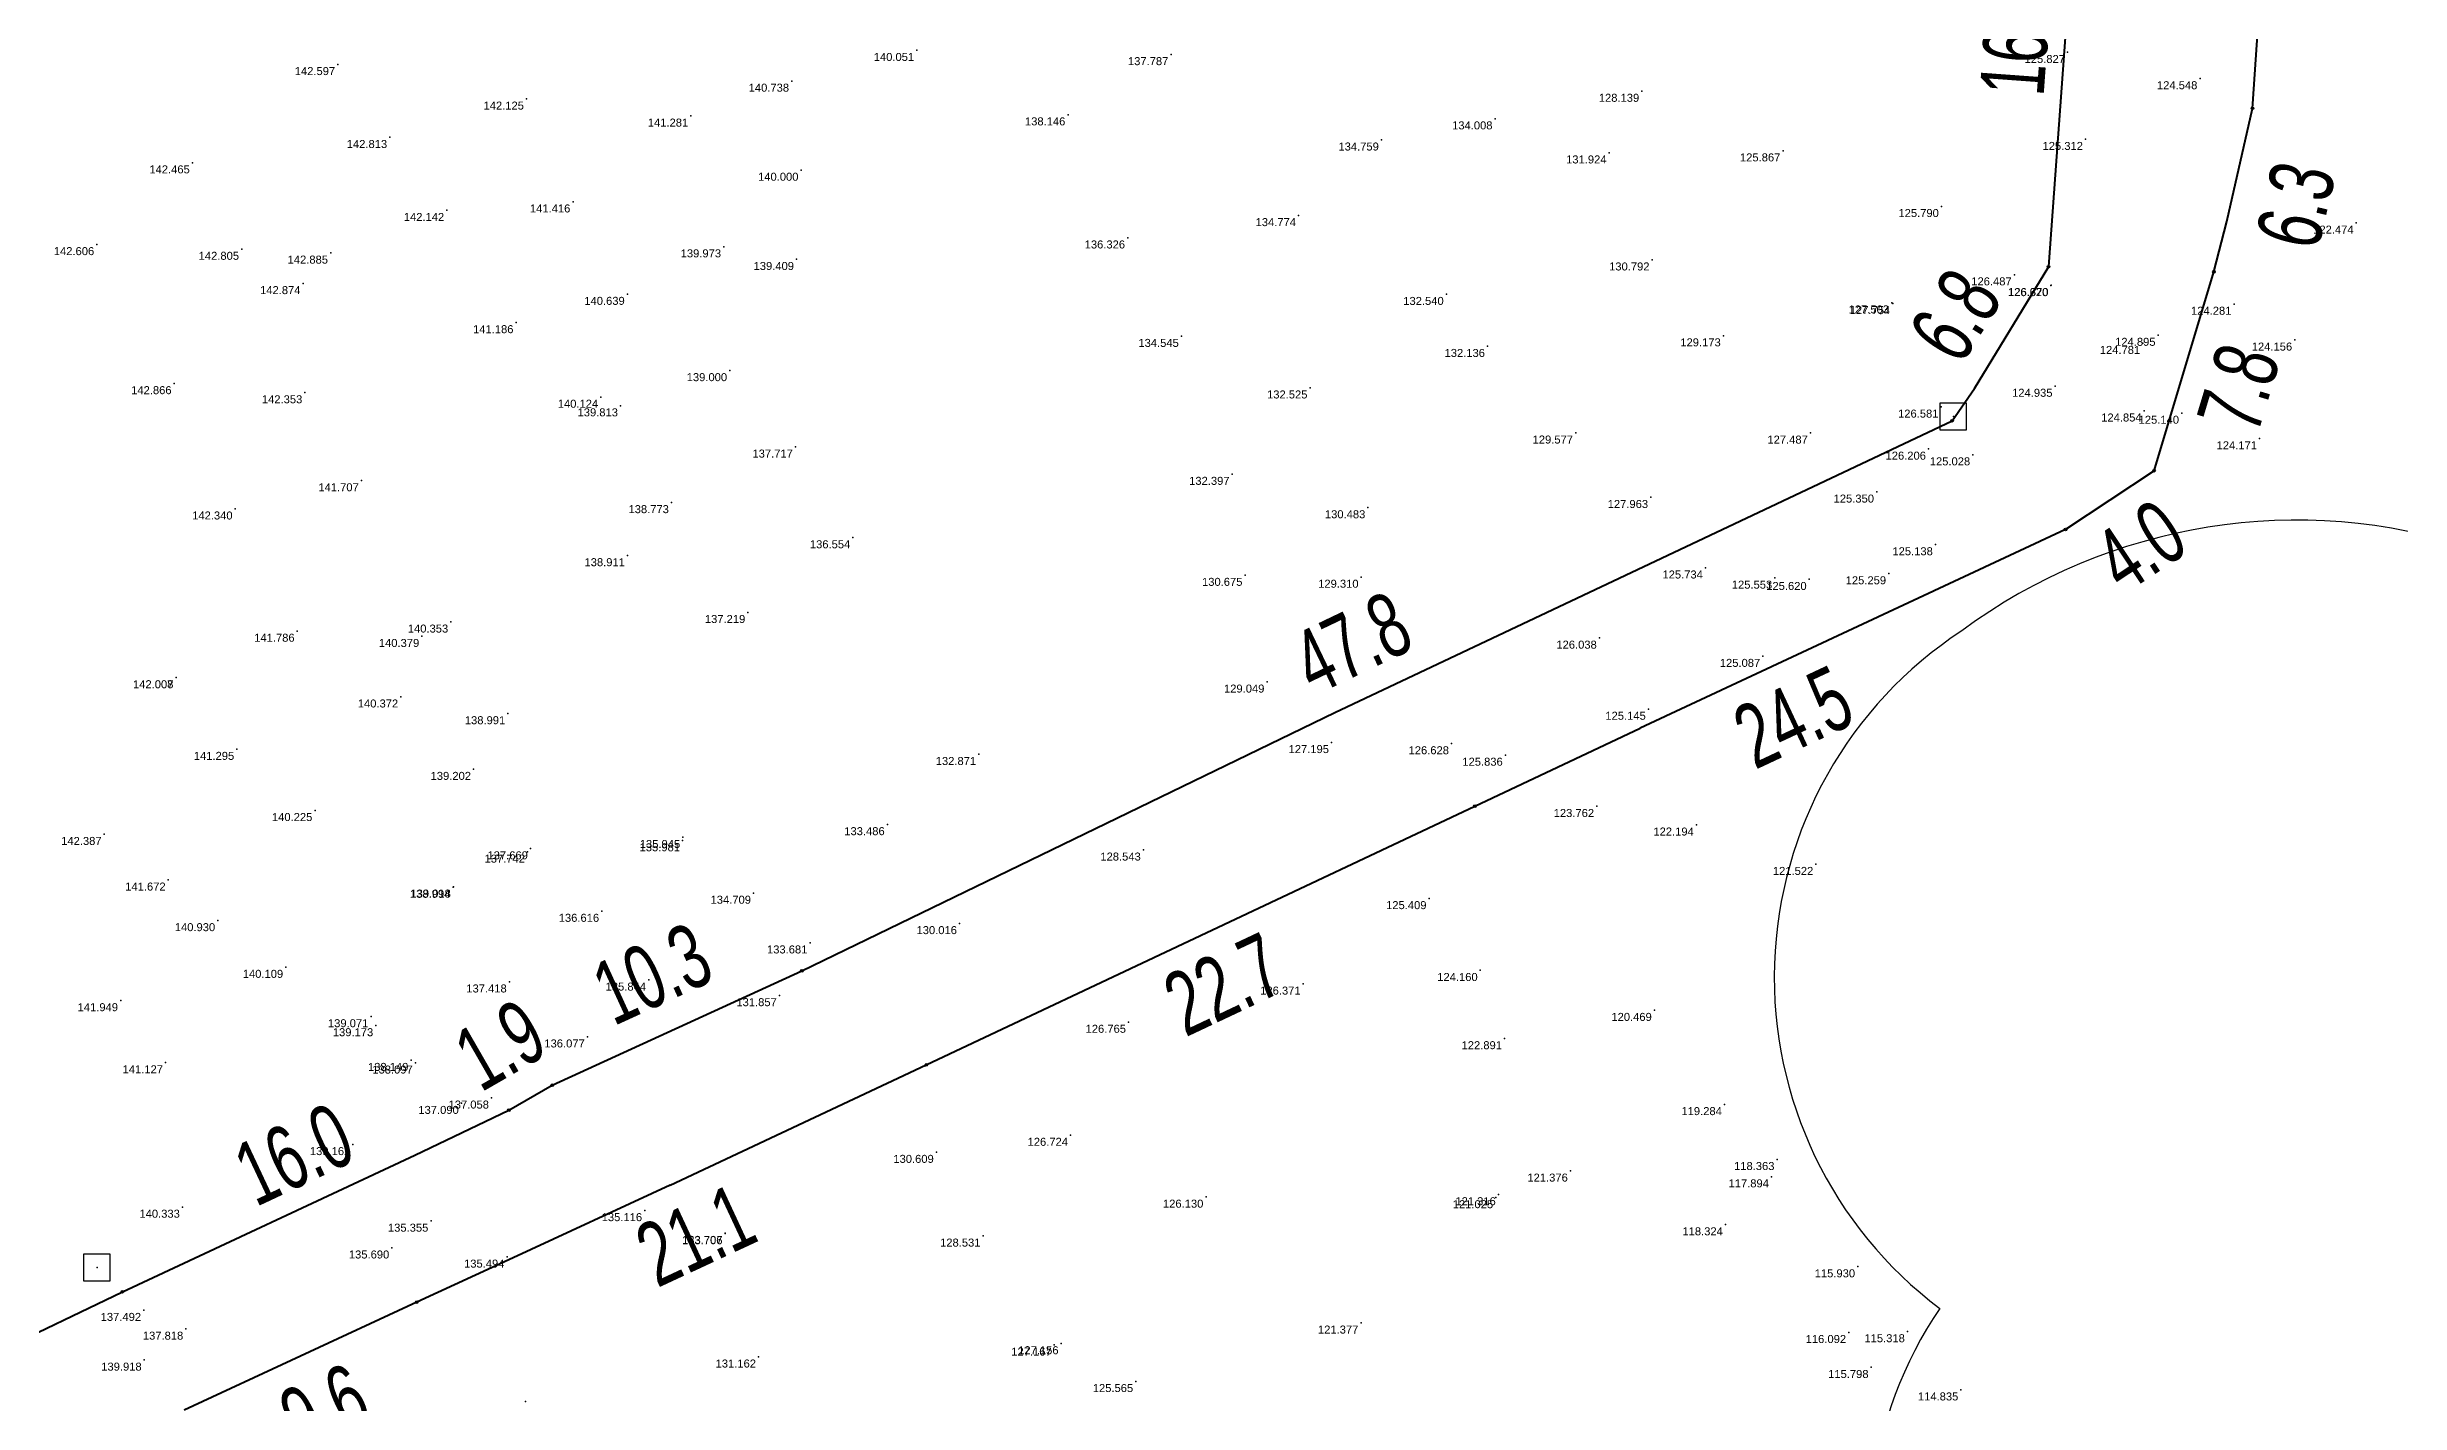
# Model space of a CAD drawing. Header units: millimetres. Extents: x 706139 to 707011, y 753722 to 954403.
# Drawn here: x 706679 to 706767.2, y 953987.5 to 954038.3 of the extents above; entities that cross this region are included whole.
import ezdxf
from ezdxf.enums import TextEntityAlignment as Align

# ---------------------------------------------------------------- set-up
doc = ezdxf.new("R2010")
doc.units = ezdxf.units.MM
doc.linetypes.add('SOLID_LINE', pattern=[0])
doc.layers.add('BD', color=1, linetype='Continuous', lineweight=40)
doc.layers.add('BD SYMBOL', color=7, linetype='Continuous', lineweight=30)
for name, color, linetype in [('dim', 7, 'Continuous'), ('Height', 7, 'Continuous'), ('SY SYMBOL', 7, 'Continuous')]:
    doc.layers.add(name, color=color, linetype=linetype)
doc.styles.add('DIM', font='ARIALN.TTF', dxfattribs={"width": 0.8, "height": 2.4})
doc.styles.get("Standard").update_dxf_attribs({"font": 'arial.ttf'})
doc.dimstyles.get("Standard").update_dxf_attribs({"dimtxt": 0.18, "dimasz": 0.18, "dimexe": 0.18, "dimexo": 0.0625, "dimgap": 0.09, "dimtad": 0, "dimtih": 1, "dimtoh": 1, "dimdec": 4, "dimzin": 0, "dimdsep": 46, "dimtxsty": 'Standard', "dimcen": 0.09, "dimadec": 0, "dimazin": 0, "dimtfac": 1, "dimtdec": 4, "dimtofl": 0, "dimtmove": 0, "dimatfit": 3, "dimfxl": 1, "dimtolj": 1, "dimtzin": 0, "dimarcsym": 0})

# ---------------------------------------------------------------- blocks, each defined once
blk = doc.blocks.new('SYSTONE')
at = {"color": 6}
blk.add_polyline3d([(-0.256, -0.003, 0), (-0.256, -0.253, 0), (0.244, -0.253, 0), (0.244, 0.247, 0), (-0.256, 0.247, 0), (-0.256, -0.003, 0)], close=True, dxfattribs=at)
blk.add_point((0, 0), dxfattribs=at)
blk = doc.blocks.new('BD')
at = {"linetype": 'ByBlock'}
for p, q in [((-0.037, -0.034), (0.037, 0.034)), ((-0.035, 0.035), (0.035, -0.035))]:
    blk.add_line(p, q, dxfattribs=at)
blk.add_circle((0, 0), 0.05)
blk.add_point((0, 0))
blk = doc.blocks.new('*D104')
at = {"layer": 'Defpoints', "color": 0, "transparency": 16777216}
for p in [(708004.067, 954015.723), (708001.007, 953998.99), (708002.848, 953998.857)]:
    blk.add_point(p, dxfattribs=at)
at = {"layer": 'dim', "color": 0, "transparency": 16777216, "insert": (708001.617, 954007.423), "char_height": 2.4, "attachment_point": 5, "rotation": 85.86302, "style": 'DIM'}
blk.add_mtext('\\A1;16.9', dxfattribs=at)
blk = doc.blocks.new('*D105')
at = {"layer": 'Defpoints', "color": 0, "transparency": 16777216}
for p in [(708002.848, 953998.857), (707997.533, 953994.142), (707999.219, 953993.083)]:
    blk.add_point(p, dxfattribs=at)
at = {"layer": 'dim', "color": 0, "transparency": 16777216, "insert": (707999.347, 953997.029), "char_height": 2.4, "attachment_point": 5, "rotation": 57.85752, "style": 'DIM'}
blk.add_mtext('\\A1;6.8', dxfattribs=at)
blk = doc.blocks.new('*D106')
at = {"layer": 'Defpoints', "color": 0, "transparency": 16777216}
for p in [(707999.219, 953993.083), (707955.151, 953974.438), (707956.093, 953972.467)]:
    blk.add_point(p, dxfattribs=at)
at = {"layer": 'dim', "color": 0, "transparency": 16777216, "insert": (707976.714, 953984.746), "char_height": 2.4, "attachment_point": 5, "rotation": 25.54927, "style": 'DIM'}
blk.add_mtext('\\A1;47.8', dxfattribs=at)
blk = doc.blocks.new('*D107')
at = {"layer": 'Defpoints', "color": 0, "transparency": 16777216}
for p in [(707956.093, 953972.467), (707945.801, 953970.204), (707946.73, 953968.176)]:
    blk.add_point(p, dxfattribs=at)
at = {"layer": 'dim', "color": 0, "transparency": 16777216, "insert": (707950.482, 953972.349), "char_height": 2.4, "attachment_point": 5, "rotation": 24.61991, "style": 'DIM'}
blk.add_mtext('\\A1;10.3', dxfattribs=at)
blk = doc.blocks.new('*D108')
at = {"layer": 'Defpoints', "color": 0, "transparency": 16777216}
for p in [(707943.975, 953969.215), (707946.73, 953968.176), (707945.111, 953967.244)]:
    blk.add_point(p, dxfattribs=at)
at = {"layer": 'dim', "color": 0, "transparency": 16777216, "insert": (707944.785, 953969.681), "char_height": 2.4, "attachment_point": 5, "rotation": 29.93796, "style": 'DIM'}
blk.add_mtext('\\A1;1.9', dxfattribs=at)
blk = doc.blocks.new('*D109')
at = {"layer": 'Defpoints', "color": 0, "transparency": 16777216}
for p in [(707945.111, 953967.244), (707929.801, 953962.181), (707930.618, 953960.441)]:
    blk.add_point(p, dxfattribs=at)
at = {"layer": 'dim', "color": 0, "transparency": 16777216, "insert": (707937.048, 953965.582), "char_height": 2.4, "attachment_point": 5, "rotation": 25.14413, "style": 'DIM'}
blk.add_mtext('\\A1;16.0', dxfattribs=at)
blk = doc.blocks.new('*D110')
at = {"layer": 'Defpoints', "color": 0, "transparency": 16777216}
for p in [(707930.618, 953960.441), (707914.131, 953954.623), (707914.959, 953952.904)]:
    blk.add_point(p, dxfattribs=at)
at = {"layer": 'dim', "color": 0, "transparency": 16777216, "insert": (707921.961, 953958.392), "char_height": 2.4, "attachment_point": 5, "rotation": 25.70455, "style": 'DIM'}
blk.add_mtext('\\A1;17.4', dxfattribs=at)
blk = doc.blocks.new('*D460')
at = {"layer": 'Defpoints', "color": 0, "transparency": 16777216}
for p in [(707941.655, 953960.054), (707942.558, 953958.113), (707932.935, 953955.999)]:
    blk.add_point(p, dxfattribs=at)
at = {"layer": 'dim', "color": 0, "transparency": 16777216, "insert": (707938.198, 953956.085), "char_height": 2.4, "attachment_point": 5, "rotation": 24.94124, "style": 'DIM'}
blk.add_mtext('\\A1;9.6', dxfattribs=at)
blk = doc.blocks.new('*D461')
at = {"layer": 'Defpoints', "color": 0, "transparency": 16777216}
for p in [(707960.756, 953968.937), (707961.654, 953967.006), (707941.655, 953960.054)]:
    blk.add_point(p, dxfattribs=at)
at = {"layer": 'dim', "color": 0, "transparency": 16777216, "insert": (707952.104, 953962.564), "char_height": 2.4, "attachment_point": 5, "rotation": 24.94107, "style": 'DIM'}
blk.add_mtext('\\A1;21.1', dxfattribs=at)
blk = doc.blocks.new('*D462')
at = {"layer": 'Defpoints', "color": 0, "transparency": 16777216}
for p in [(707981.326, 953978.632), (707982.184, 953976.813), (707960.756, 953968.937)]:
    blk.add_point(p, dxfattribs=at)
at = {"layer": 'dim', "color": 0, "transparency": 16777216, "insert": (707971.898, 953971.966), "char_height": 2.4, "attachment_point": 5, "rotation": 25.23486, "style": 'DIM'}
blk.add_mtext('\\A1;22.7', dxfattribs=at)
blk = doc.blocks.new('*D463')
at = {"layer": 'Defpoints', "color": 0, "transparency": 16777216}
for p in [(708003.467, 953989.006), (708004.333, 953987.157), (707981.326, 953978.632)]:
    blk.add_point(p, dxfattribs=at)
at = {"layer": 'dim', "color": 0, "transparency": 16777216, "insert": (707993.263, 953981.97), "char_height": 2.4, "attachment_point": 5, "rotation": 25.10544, "style": 'DIM'}
blk.add_mtext('\\A1;24.5', dxfattribs=at)
blk = doc.blocks.new('*D464')
at = {"layer": 'Defpoints', "color": 0, "transparency": 16777216}
for p in [(708006.785, 953991.207), (708007.928, 953989.483), (708003.467, 953989.006)]:
    blk.add_point(p, dxfattribs=at)
at = {"layer": 'dim', "color": 0, "transparency": 16777216, "insert": (708006.269, 953988.382), "char_height": 2.4, "attachment_point": 5, "rotation": 33.55836, "style": 'DIM'}
blk.add_mtext('\\A1;4.0', dxfattribs=at)
blk = doc.blocks.new('*D465')
at = {"layer": 'Defpoints', "color": 0, "transparency": 16777216}
for p in [(708009.033, 953998.659), (708011.09, 953998.039), (708006.785, 953991.207)]:
    blk.add_point(p, dxfattribs=at)
at = {"layer": 'dim', "color": 0, "transparency": 16777216, "insert": (708009.966, 953994.313), "char_height": 2.4, "attachment_point": 5, "rotation": 73.21333, "style": 'DIM'}
blk.add_mtext('\\A1;7.8', dxfattribs=at)
blk = doc.blocks.new('*D466')
at = {"layer": 'Defpoints', "color": 0, "transparency": 16777216}
for p in [(708010.479, 954004.785), (708012.835, 954004.229), (708009.033, 953998.659)]:
    blk.add_point(p, dxfattribs=at)
at = {"layer": 'dim', "color": 0, "transparency": 16777216, "insert": (708012.112, 954001.166), "char_height": 2.4, "attachment_point": 5, "rotation": 76.71882, "style": 'DIM'}
blk.add_mtext('\\A1;6.3', dxfattribs=at)
blk = doc.blocks.new('*D467')
at = {"layer": 'Defpoints', "color": 0, "transparency": 16777216}
for p in [(708012.663, 954036.314), (708014.647, 954036.177), (708010.479, 954004.785)]:
    blk.add_point(p, dxfattribs=at)
at = {"layer": 'dim', "color": 0, "transparency": 16777216, "insert": (708013.555, 954020.412), "char_height": 2.4, "attachment_point": 5, "rotation": 86.03748, "style": 'DIM'}
blk.add_mtext('\\A1;31.6', dxfattribs=at)
blk = doc.blocks.new('FGHFGH')
at = {"layer": 'BD'}
for p, q in [((708010.47874, 954004.7852), (708012.66274, 954036.3142)), ((708002.84752, 953998.85714), (708004.06744, 954015.72318)), ((708009.51774, 954000.5442), (708010.47874, 954004.7852)), ((708009.03274, 953998.6592), (708009.51774, 954000.5442)), ((708000.05793, 953994.28218), (708002.84752, 953998.85714)), ((708006.78474, 953991.2072), (708009.03274, 953998.6592)), ((707999.21927, 953993.08273), (708000.05793, 953994.28218)), ((707976.06734, 953982.14331), (707999.21927, 953993.08273)), ((708006.78474, 953991.2072), (708003.46674, 953989.0062)), ((708003.46674, 953989.0062), (707987.52525, 953981.5539)), ((707956.09331, 953972.46716), (707976.06734, 953982.14331)), ((707981.32632, 953978.63231), (707987.52525, 953981.5539)), ((707960.75593, 953968.93733), (707981.32632, 953978.63231)), ((707946.72967, 953968.17622), (707956.09331, 953972.46716)), ((707945.11052, 953967.24374), (707946.72967, 953968.17622)), ((707951.15391, 953964.42779), (707960.75593, 953968.93733)), ((707941.5777, 953965.56352), (707945.11052, 953967.24374)), ((707930.61774, 953960.4412), (707941.5777, 953965.56352)), ((707951.15391, 953964.42779), (707945.26212, 953961.7109)), ((707945.26212, 953961.7109), (707941.65474, 953960.0542)), ((707914.9589, 953952.90358), (707930.61774, 953960.4412)), ((707941.65474, 953960.0542), (707932.9348, 953955.99891))]:
    blk.add_line(p, q, dxfattribs=at)
at = {"layer": 'BD SYMBOL'}
for p in [(708010.47874, 954004.7852, 124.536), (708002.83174, 953998.8552, 126.355), (708009.03274, 953998.6592, 124.696), (707999.21927, 953993.08273), (708006.78474, 953991.2072, 124.704), (708003.46674, 953989.0062, 99.302), (707981.32632, 953978.63231, 99.302), (707956.09331, 953972.46716, 99.302), (707946.72967, 953968.17622, 99.302), (707960.75593, 953968.93733, 99.302), (707945.11052, 953967.24374, 99.302), (707930.61774, 953960.4412, 99.302), (707941.65474, 953960.0542, 99.302)]:
    blk.add_blockref('BD', p, dxfattribs=at)
at = {"layer": 'SY SYMBOL', "xscale": 2, "yscale": 2, "zscale": 2}
for p in [(707999.26274, 953993.2412, 126.573), (707929.66574, 953961.3532, 141.472)]:
    blk.add_blockref('SYSTONE', p, dxfattribs=at)
at = {"layer": 'dim'}
for p1, p2, distance, picture, middle in [((708010.47874, 954004.7852), (708012.66274, 954036.3142), -1.98891, '*D467', (708013.5549, 954020.41226)), ((708004.06744, 954015.72318), (708002.84752, 953998.85714), -1.84549, '*D104', (708001.6168, 954007.4233)), ((708009.03274, 953998.6592), (708010.47874, 954004.7852), -2.42139, '*D466', (708012.11237, 954001.16594)), ((708002.84752, 953998.85714), (707999.21927, 953993.08273), -1.9913, '*D105', (707999.34731, 953997.02936)), ((708006.78474, 953991.2072), (708009.03274, 953998.6592), -2.14843, '*D465', (708009.96562, 953994.31272)), ((707999.21927, 953993.08273), (707956.09331, 953972.46716), -2.18442, '*D106', (707976.71418, 953984.74576)), ((708003.46674, 953989.0062), (708006.78474, 953991.2072), -2.06908, '*D464', (708006.2695, 953988.38249)), ((707981.32632, 953978.63231), (708003.46674, 953989.0062), -2.04175, '*D463', (707993.26281, 953981.97039)), ((707960.75593, 953968.93733), (707981.32632, 953978.63231), -2.0107, '*D462', (707971.89835, 953971.966)), ((707956.09331, 953972.46716), (707946.72967, 953968.17622), -2.23012, '*D107', (707950.48243, 953972.34907)), ((707946.72967, 953968.17622), (707945.11052, 953967.24374), -2.27467, '*D108', (707944.78489, 953969.68113)), ((707945.11052, 953967.24374), (707930.61774, 953960.4412), -1.92171, '*D109', (707937.0476, 953965.58209)), ((707941.65474, 953960.0542), (707960.75593, 953968.93733), -2.1303, '*D461', (707952.10365, 953962.56414)), ((707930.61774, 953960.4412), (707914.9589, 953952.90358), -1.90792, '*D110', (707921.9608, 953958.39151)), ((707932.9348, 953955.99891), (707941.65474, 953960.0542), -2.14104, '*D460', (707938.19762, 953956.08518))]:
    dim = blk.add_aligned_dim(p1=p1, p2=p2, distance=distance, dimstyle='Standard', dxfattribs=at)
    dim.commit()
    dim.dimension.update_dxf_attribs({"geometry": picture, "text_midpoint": middle})

msp = doc.modelspace()

# ---------------------------------------------------------------- linework, layer by layer
msp.add_lwpolyline([(706750.7545, 954016.4192, 0.5205671), (706749.9315, 953991.0315, 0.5205671), (706758.6961, 953967.9323, 0.5205671), (706775.1045, 953952.7551, 0.5205671), (706799.2695, 953957.3556, 0.5205671), (706812.3878, 953975.1948, 0.5205671), (706807.4842, 953997.1466, 0.5205671), (706783.5026, 954005.5138, 0.5205671)], format="xyb", close=True)
at = {"color": 0, "linetype": 'SOLID_LINE'}
for p in [(706711.5789, 954038.179, 140.0514), (706721.1097, 954038.0212, 137.7875), (706754.7251, 954038.1029, 125.8269), (706689.8716, 954037.6492, 142.5974), (706706.89, 954037.027, 140.738), (706759.6895, 954037.119, 124.5481), (706696.95, 954036.356, 142.125), (706738.7633, 954036.6483, 128.1386), (706703.109, 954035.719, 141.281), (706717.2488, 954035.764, 138.1464), (706733.2629, 954035.6141, 134.008), (706691.821, 954034.917, 142.8131), (706729.0018, 954034.8225, 134.7591), (706737.5374, 954034.338, 131.9243), (706744.0551, 954034.4147, 125.8668), (706755.3987, 954034.8436, 125.3116), (706684.4216, 954033.9655, 142.4651), (706707.2424, 954033.6901, 140), (706693.96, 954032.182, 142.142), (706698.69, 954032.501, 141.416), (706725.8948, 954031.9889, 134.7743), (706749.9976, 954032.3295, 125.7897), (706765.5464, 954031.7079, 122.4736), (706680.8383, 954030.9021, 142.6058), (706704.341, 954030.8185, 139.9729), (706719.4873, 954031.152, 136.3255), (706686.2689, 954030.7271, 142.8049), (706689.604, 954030.584, 142.885), (706707.0749, 954030.3455, 139.4091), (706739.1503, 954030.3275, 130.7919), (706688.572, 954029.4407, 142.8739), (706700.729, 954029.039, 140.639), (706731.4329, 954029.0357, 132.5398), (706752.7275, 954029.7693, 126.4865), (706754.0994, 954029.3646, 126.6201), (706754.1098, 954029.3713, 126.3701), (706748.129, 954028.7181, 127.503), (706748.1718, 954028.6911, 127.7538), (706760.9663, 954028.6685, 124.2815), (706696.557, 954027.977, 141.186), (706721.5017, 954027.4623, 134.5453), (706741.8196, 954027.4835, 129.1728), (706758.1211, 954027.5036, 124.8954), (706763.2439, 954027.3246, 124.1559), (706732.9807, 954027.0862, 132.1359), (706757.5461, 954027.2001, 124.7815), (706757.5461, 954027.2001, 124.7815), (706683.7392, 954025.6912, 142.8656), (706704.567, 954026.179, 139), (706726.3252, 954025.5312, 132.5248), (706754.2587, 954025.594, 124.9345), (706688.64, 954025.35, 142.353), (706699.733, 954025.184, 140.124), (706700.4747, 954024.8603, 139.8132), (706749.9831, 954024.8133, 126.5812), (706757.5996, 954024.6673, 124.8537), (706736.2817, 954023.8415, 129.5771), (706745.0849, 954023.8389, 127.4873), (706759.0017, 954024.5838, 125.1401), (706707.032, 954023.315, 137.717), (706749.5135, 954023.2373, 126.2056), (706751.1719, 954023.0239, 125.0277), (706761.9245, 954023.6249, 124.1708), (706690.758, 954022.052, 141.707), (706723.4045, 954022.2936, 132.3965), (706702.385, 954021.233, 138.773), (706739.0965, 954021.426, 127.9632), (706747.5663, 954021.6293, 125.3498), (706686.0266, 954020.9954, 142.3397), (706728.4948, 954021.0411, 130.4834), (706709.185, 954019.916, 136.554), (706749.7715, 954019.6548, 125.1383), (706700.7351, 954019.2449, 138.9105), (706723.8875, 954018.5084, 130.6752), (706728.2416, 954018.4381, 129.3105), (706741.1499, 954018.7844, 125.7343), (706748.0194, 954018.567, 125.2592), (706743.7494, 954018.4035, 125.5526), (706745.0401, 954018.354, 125.6204), (706694.111, 954016.758, 140.353), (706705.248, 954017.116, 137.219), (706688.352, 954016.414, 141.786), (706693.0242, 954016.2181, 140.3791), (706737.1724, 954016.1548, 126.0384), (706743.3006, 954015.4716, 125.0873), (706683.808, 954014.672, 142.008), (706683.808, 954014.669, 142.007), (706724.7113, 954014.5092, 129.0495), (706692.235, 954013.95, 140.372), (706696.249, 954013.323, 138.991), (706739.0091, 954013.4906, 125.1451), (706686.088, 954011.987, 141.295), (706713.903, 954011.795, 132.871), (706727.1324, 954012.2419, 127.1951), (706731.6306, 954012.1974, 126.628), (706733.6471, 954011.7684, 125.8363), (706694.965, 954011.237, 139.202), (706689.017, 954009.695, 140.225), (706737.0721, 954009.846, 123.762), (706681.115, 954008.799, 142.387), (706710.475, 954009.165, 133.486), (706740.8098, 954009.1515, 122.1937), (706696.987, 954008.136, 137.742), (706697.098, 954008.26, 137.669), (706702.801, 954008.562, 135.981), (706702.808, 954008.685, 135.945), (706720.076, 954008.214, 128.543), (706683.516, 954007.089, 141.672), (706745.2889, 954007.6756, 121.5223), (706694.192, 954006.818, 138.994), (706694.209, 954006.827, 139.018), (706705.462, 954006.597, 134.709), (706730.7884, 954006.3936, 125.4086), (706685.374, 954005.568, 140.93), (706699.769, 954005.919, 136.616), (706713.184, 954005.457, 130.016), (706707.577, 954004.733, 133.681), (706687.923, 954003.819, 140.109), (706732.7064, 954003.7004, 124.1603), (706681.731, 954002.569, 141.949), (706696.304, 954003.271, 137.418), (706701.527, 954003.34, 135.844), (706706.43, 954002.757, 131.857), (706726.0682, 954003.1915, 126.3706), (706691.117, 954001.968, 139.071), (706719.5217, 954001.7602, 126.765), (706739.235, 954002.2051, 120.4686), (706691.3, 954001.632, 139.173), (706699.23, 954001.211, 136.077), (706733.6183, 954001.1444, 122.8905), (706683.417, 954000.242, 141.127), (706692.618, 954000.331, 138.149), (706692.781, 954000.232, 138.097), (706694.506, 953998.72, 137.09), (706695.638, 953998.92, 137.058), (706741.8617, 953998.6742, 119.2845), (706717.3467, 953997.5241, 126.7242), (706690.44, 953997.176, 139.162), (706712.315, 953996.885, 130.609), (706743.8339, 953996.6167, 118.3625), (706736.0859, 953996.1833, 121.3757), (706743.6265, 953995.9678, 117.8944), (706684.049, 953994.83, 140.333), (706701.3802, 953994.7011, 135.1156), (706722.4225, 953995.2066, 126.1302), (706733.2867, 953995.1855, 121.025), (706733.3857, 953995.2978, 121.3163), (706693.366, 953994.307, 135.355), (706704.3928, 953993.8353, 133.7055), (706704.3942, 953993.848, 133.7074), (706714.0672, 953993.7477, 128.5315), (706741.8985, 953994.1701, 118.3237), (706691.9012, 953993.302, 135.6898), (706696.219, 953992.96, 135.494), (706746.8574, 953992.5958, 115.9298), (706682.5955, 953990.963, 137.4923), (706682.5955, 953990.963, 137.4923), (706682.5955, 953990.963, 137.4923), (706684.1772, 953990.2602, 137.8184), (706684.1772, 953990.2602, 137.8184), (706684.1772, 953990.2602, 137.8184), (706728.2342, 953990.4888, 121.3771), (706716.7354, 953989.662, 127.1667), (706716.9947, 953989.7138, 127.1558), (706746.5191, 953990.1337, 116.0922), (706748.7219, 953990.1634, 115.3175), (706682.617, 953989.099, 139.918), (706705.65, 953989.2155, 131.1619), (706747.3617, 953988.8231, 115.7977), (706719.7915, 953988.2964, 125.5645), (706750.7275, 953987.9822, 114.8348), (706696.911, 953987.537, 134.99)]:
    msp.add_point(p, dxfattribs=at)

# ---------------------------------------------------------------- block references
msp.add_blockref('FGHFGH', (-1248.8207, 31.2158))

# ---------------------------------------------------------------- texts
at = {"layer": 'Height', "color": 4, "linetype": 'SOLID_LINE'}
for s, p in [('140.051', (706711.4789, 954038.079, 140.0514)), ('137.787', (706721.0097, 954037.9212, 137.7875)), ('125.827', (706754.6251, 954038.0029, 125.8269)), ('142.597', (706689.7716, 954037.5492, 142.5974)), ('124.548', (706759.5895, 954037.019, 124.5481)), ('142.125', (706696.85, 954036.256, 142.125)), ('140.738', (706706.79, 954036.927, 140.738)), ('128.139', (706738.6633, 954036.5483, 128.1386)), ('141.281', (706703.009, 954035.619, 141.281)), ('138.146', (706717.1488, 954035.664, 138.1464)), ('134.008', (706733.1629, 954035.5141, 134.008)), ('142.813', (706691.721, 954034.817, 142.8131)), ('134.759', (706728.9018, 954034.7225, 134.7591)), ('125.867', (706743.9551, 954034.3147, 125.8668)), ('125.312', (706755.2987, 954034.7436, 125.3116)), ('142.465', (706684.3216, 954033.8655, 142.4651)), ('140.000', (706707.1424, 954033.5901, 140)), ('131.924', (706737.4374, 954034.238, 131.9243)), ('142.142', (706693.86, 954032.082, 142.142)), ('141.416', (706698.59, 954032.401, 141.416)), ('134.774', (706725.7948, 954031.8889, 134.7743)), ('125.790', (706749.8976, 954032.2295, 125.7897)), ('142.606', (706680.7383, 954030.8021, 142.6058)), ('136.326', (706719.3873, 954031.052, 136.3255)), ('122.474', (706765.4464, 954031.6079, 122.4736)), ('142.805', (706686.1689, 954030.6271, 142.8049)), ('142.885', (706689.504, 954030.484, 142.885)), ('139.973', (706704.241, 954030.7185, 139.9729)), ('139.409', (706706.9749, 954030.2455, 139.4091)), ('130.792', (706739.0503, 954030.2275, 130.7919)), ('142.874', (706688.472, 954029.3407, 142.8739)), ('126.487', (706752.6275, 954029.6693, 126.4865)), ('126.620', (706753.9994, 954029.2646, 126.6201)), ('126.370', (706754.0098, 954029.2713, 126.3701)), ('140.639', (706700.629, 954028.939, 140.639)), ('132.540', (706731.3329, 954028.9357, 132.5398)), ('127.503', (706748.029, 954028.6181, 127.503)), ('127.754', (706748.0718, 954028.5911, 127.7538)), ('124.281', (706760.8663, 954028.5685, 124.2815)), ('141.186', (706696.457, 954027.877, 141.186)), ('134.545', (706721.4017, 954027.3623, 134.5453)), ('129.173', (706741.7196, 954027.3835, 129.1728)), ('124.895', (706758.0211, 954027.4036, 124.8954)), ('132.136', (706732.8807, 954026.9862, 132.1359)), ('124.781', (706757.4461, 954027.1001, 124.7815)), ('124.781', (706757.4461, 954027.1001, 124.7815)), ('124.156', (706763.1439, 954027.2246, 124.1559)), ('142.866', (706683.6392, 954025.5912, 142.8656)), ('139.000', (706704.467, 954026.079, 139)), ('124.935', (706754.1587, 954025.494, 124.9345)), ('142.353', (706688.54, 954025.25, 142.353)), ('140.124', (706699.633, 954025.084, 140.124)), ('139.813', (706700.3747, 954024.7603, 139.8132)), ('132.525', (706726.2252, 954025.4312, 132.5248)), ('126.581', (706749.8831, 954024.7133, 126.5812)), ('129.577', (706736.1817, 954023.7415, 129.5771)), ('127.487', (706744.9849, 954023.7389, 127.4873)), ('124.854', (706757.4996, 954024.5673, 124.8537)), ('125.140', (706758.9017, 954024.4838, 125.1401)), ('137.717', (706706.932, 954023.215, 137.717)), ('126.206', (706749.4135, 954023.1373, 126.2056)), ('125.028', (706751.0719, 954022.9239, 125.0277)), ('124.171', (706761.8245, 954023.5249, 124.1708)), ('132.397', (706723.3045, 954022.1936, 132.3965)), ('141.707', (706690.658, 954021.952, 141.707)), ('138.773', (706702.285, 954021.133, 138.773)), ('127.963', (706738.9965, 954021.326, 127.9632)), ('125.350', (706747.4663, 954021.5293, 125.3498)), ('142.340', (706685.9266, 954020.8954, 142.3397)), ('130.483', (706728.3948, 954020.9411, 130.4834)), ('136.554', (706709.085, 954019.816, 136.554)), ('125.138', (706749.6715, 954019.5548, 125.1383)), ('138.911', (706700.6351, 954019.1449, 138.9105)), ('125.734', (706741.0499, 954018.6844, 125.7343)), ('125.259', (706747.9194, 954018.467, 125.2592)), ('130.675', (706723.7875, 954018.4084, 130.6752)), ('129.310', (706728.1416, 954018.3381, 129.3105)), ('125.553', (706743.6494, 954018.3035, 125.5526)), ('125.620', (706744.9401, 954018.254, 125.6204)), ('137.219', (706705.148, 954017.016, 137.219)), ('141.786', (706688.252, 954016.314, 141.786)), ('140.379', (706692.9242, 954016.1181, 140.3791)), ('140.353', (706694.011, 954016.658, 140.353)), ('126.038', (706737.0724, 954016.0548, 126.0384)), ('125.087', (706743.2006, 954015.3716, 125.0873)), ('142.008', (706683.708, 954014.572, 142.008)), ('142.007', (706683.708, 954014.569, 142.007)), ('129.049', (706724.6113, 954014.4092, 129.0495)), ('140.372', (706692.135, 954013.85, 140.372)), ('138.991', (706696.149, 954013.223, 138.991)), ('125.145', (706738.9091, 954013.3906, 125.1451)), ('141.295', (706685.988, 954011.887, 141.295)), ('132.871', (706713.803, 954011.695, 132.871)), ('127.195', (706727.0324, 954012.1419, 127.1951)), ('126.628', (706731.5306, 954012.0974, 126.628)), ('125.836', (706733.5471, 954011.6684, 125.8363)), ('139.202', (706694.865, 954011.137, 139.202)), ('123.762', (706736.9721, 954009.746, 123.762)), ('140.225', (706688.917, 954009.595, 140.225)), ('133.486', (706710.375, 954009.065, 133.486)), ('122.194', (706740.7098, 954009.0515, 122.1937)), ('142.387', (706681.015, 954008.699, 142.387)), ('137.742', (706696.887, 954008.036, 137.742)), ('137.669', (706696.998, 954008.16, 137.669)), ('135.981', (706702.701, 954008.462, 135.981)), ('135.945', (706702.708, 954008.585, 135.945)), ('128.543', (706719.976, 954008.114, 128.543)), ('141.672', (706683.416, 954006.989, 141.672)), ('121.522', (706745.1889, 954007.5756, 121.5223)), ('138.994', (706694.092, 954006.718, 138.994)), ('139.018', (706694.109, 954006.727, 139.018)), ('134.709', (706705.362, 954006.497, 134.709)), ('125.409', (706730.6884, 954006.2936, 125.4086)), ('140.930', (706685.274, 954005.468, 140.93)), ('136.616', (706699.669, 954005.819, 136.616)), ('130.016', (706713.084, 954005.357, 130.016)), ('133.681', (706707.477, 954004.633, 133.681)), ('140.109', (706687.823, 954003.719, 140.109)), ('124.160', (706732.6064, 954003.6004, 124.1603)), ('137.418', (706696.204, 954003.171, 137.418)), ('135.844', (706701.427, 954003.24, 135.844)), ('131.857', (706706.33, 954002.657, 131.857)), ('126.371', (706725.9682, 954003.0915, 126.3706)), ('141.949', (706681.631, 954002.469, 141.949)), ('139.071', (706691.017, 954001.868, 139.071)), ('120.469', (706739.135, 954002.1051, 120.4686)), ('139.173', (706691.2, 954001.532, 139.173)), ('136.077', (706699.13, 954001.111, 136.077)), ('126.765', (706719.4217, 954001.6602, 126.765)), ('122.891', (706733.5183, 954001.0444, 122.8905)), ('141.127', (706683.317, 954000.142, 141.127)), ('138.149', (706692.518, 954000.231, 138.149)), ('138.097', (706692.681, 954000.132, 138.097)), ('137.090', (706694.406, 953998.62, 137.09)), ('137.058', (706695.538, 953998.82, 137.058)), ('119.284', (706741.7617, 953998.5742, 119.2845)), ('126.724', (706717.2467, 953997.4241, 126.7242)), ('139.162', (706690.34, 953997.076, 139.162)), ('130.609', (706712.215, 953996.785, 130.609)), ('118.363', (706743.7339, 953996.5167, 118.3625)), ('121.376', (706735.9859, 953996.0833, 121.3757)), ('117.894', (706743.5265, 953995.8678, 117.8944)), ('140.333', (706683.949, 953994.73, 140.333)), ('126.130', (706722.3225, 953995.1066, 126.1302)), ('121.025', (706733.1867, 953995.0855, 121.025)), ('121.316', (706733.2857, 953995.1978, 121.3163)), ('135.355', (706693.266, 953994.207, 135.355)), ('135.116', (706701.2802, 953994.6011, 135.1156)), ('133.706', (706704.2928, 953993.7353, 133.7055)), ('133.707', (706704.2942, 953993.748, 133.7074)), ('118.324', (706741.7985, 953994.0701, 118.3237)), ('135.690', (706691.8012, 953993.202, 135.6898)), ('135.494', (706696.119, 953992.86, 135.494)), ('128.531', (706713.9672, 953993.6477, 128.5315)), ('115.930', (706746.7574, 953992.4958, 115.9298)), ('137.492', (706682.4955, 953990.863, 137.4923)), ('137.492', (706682.4955, 953990.863, 137.4923)), ('137.492', (706682.4955, 953990.863, 137.4923)), ('121.377', (706728.1342, 953990.3888, 121.3771)), ('137.818', (706684.0772, 953990.1602, 137.8184)), ('137.818', (706684.0772, 953990.1602, 137.8184)), ('137.818', (706684.0772, 953990.1602, 137.8184)), ('127.167', (706716.6354, 953989.562, 127.1667)), ('127.156', (706716.8947, 953989.6138, 127.1558)), ('116.092', (706746.4191, 953990.0337, 116.0922)), ('115.318', (706748.6219, 953990.0634, 115.3175)), ('139.918', (706682.517, 953988.999, 139.918)), ('131.162', (706705.55, 953989.1155, 131.1619)), ('115.798', (706747.2617, 953988.7231, 115.7977)), ('125.565', (706719.6915, 953988.1964, 125.5645)), ('114.835', (706750.6275, 953987.8822, 114.8348))]:
    msp.add_text(s, height=0.3, dxfattribs=at).set_placement(p, align=Align.TOP_RIGHT)

doc.saveas('drawing.dxf')
